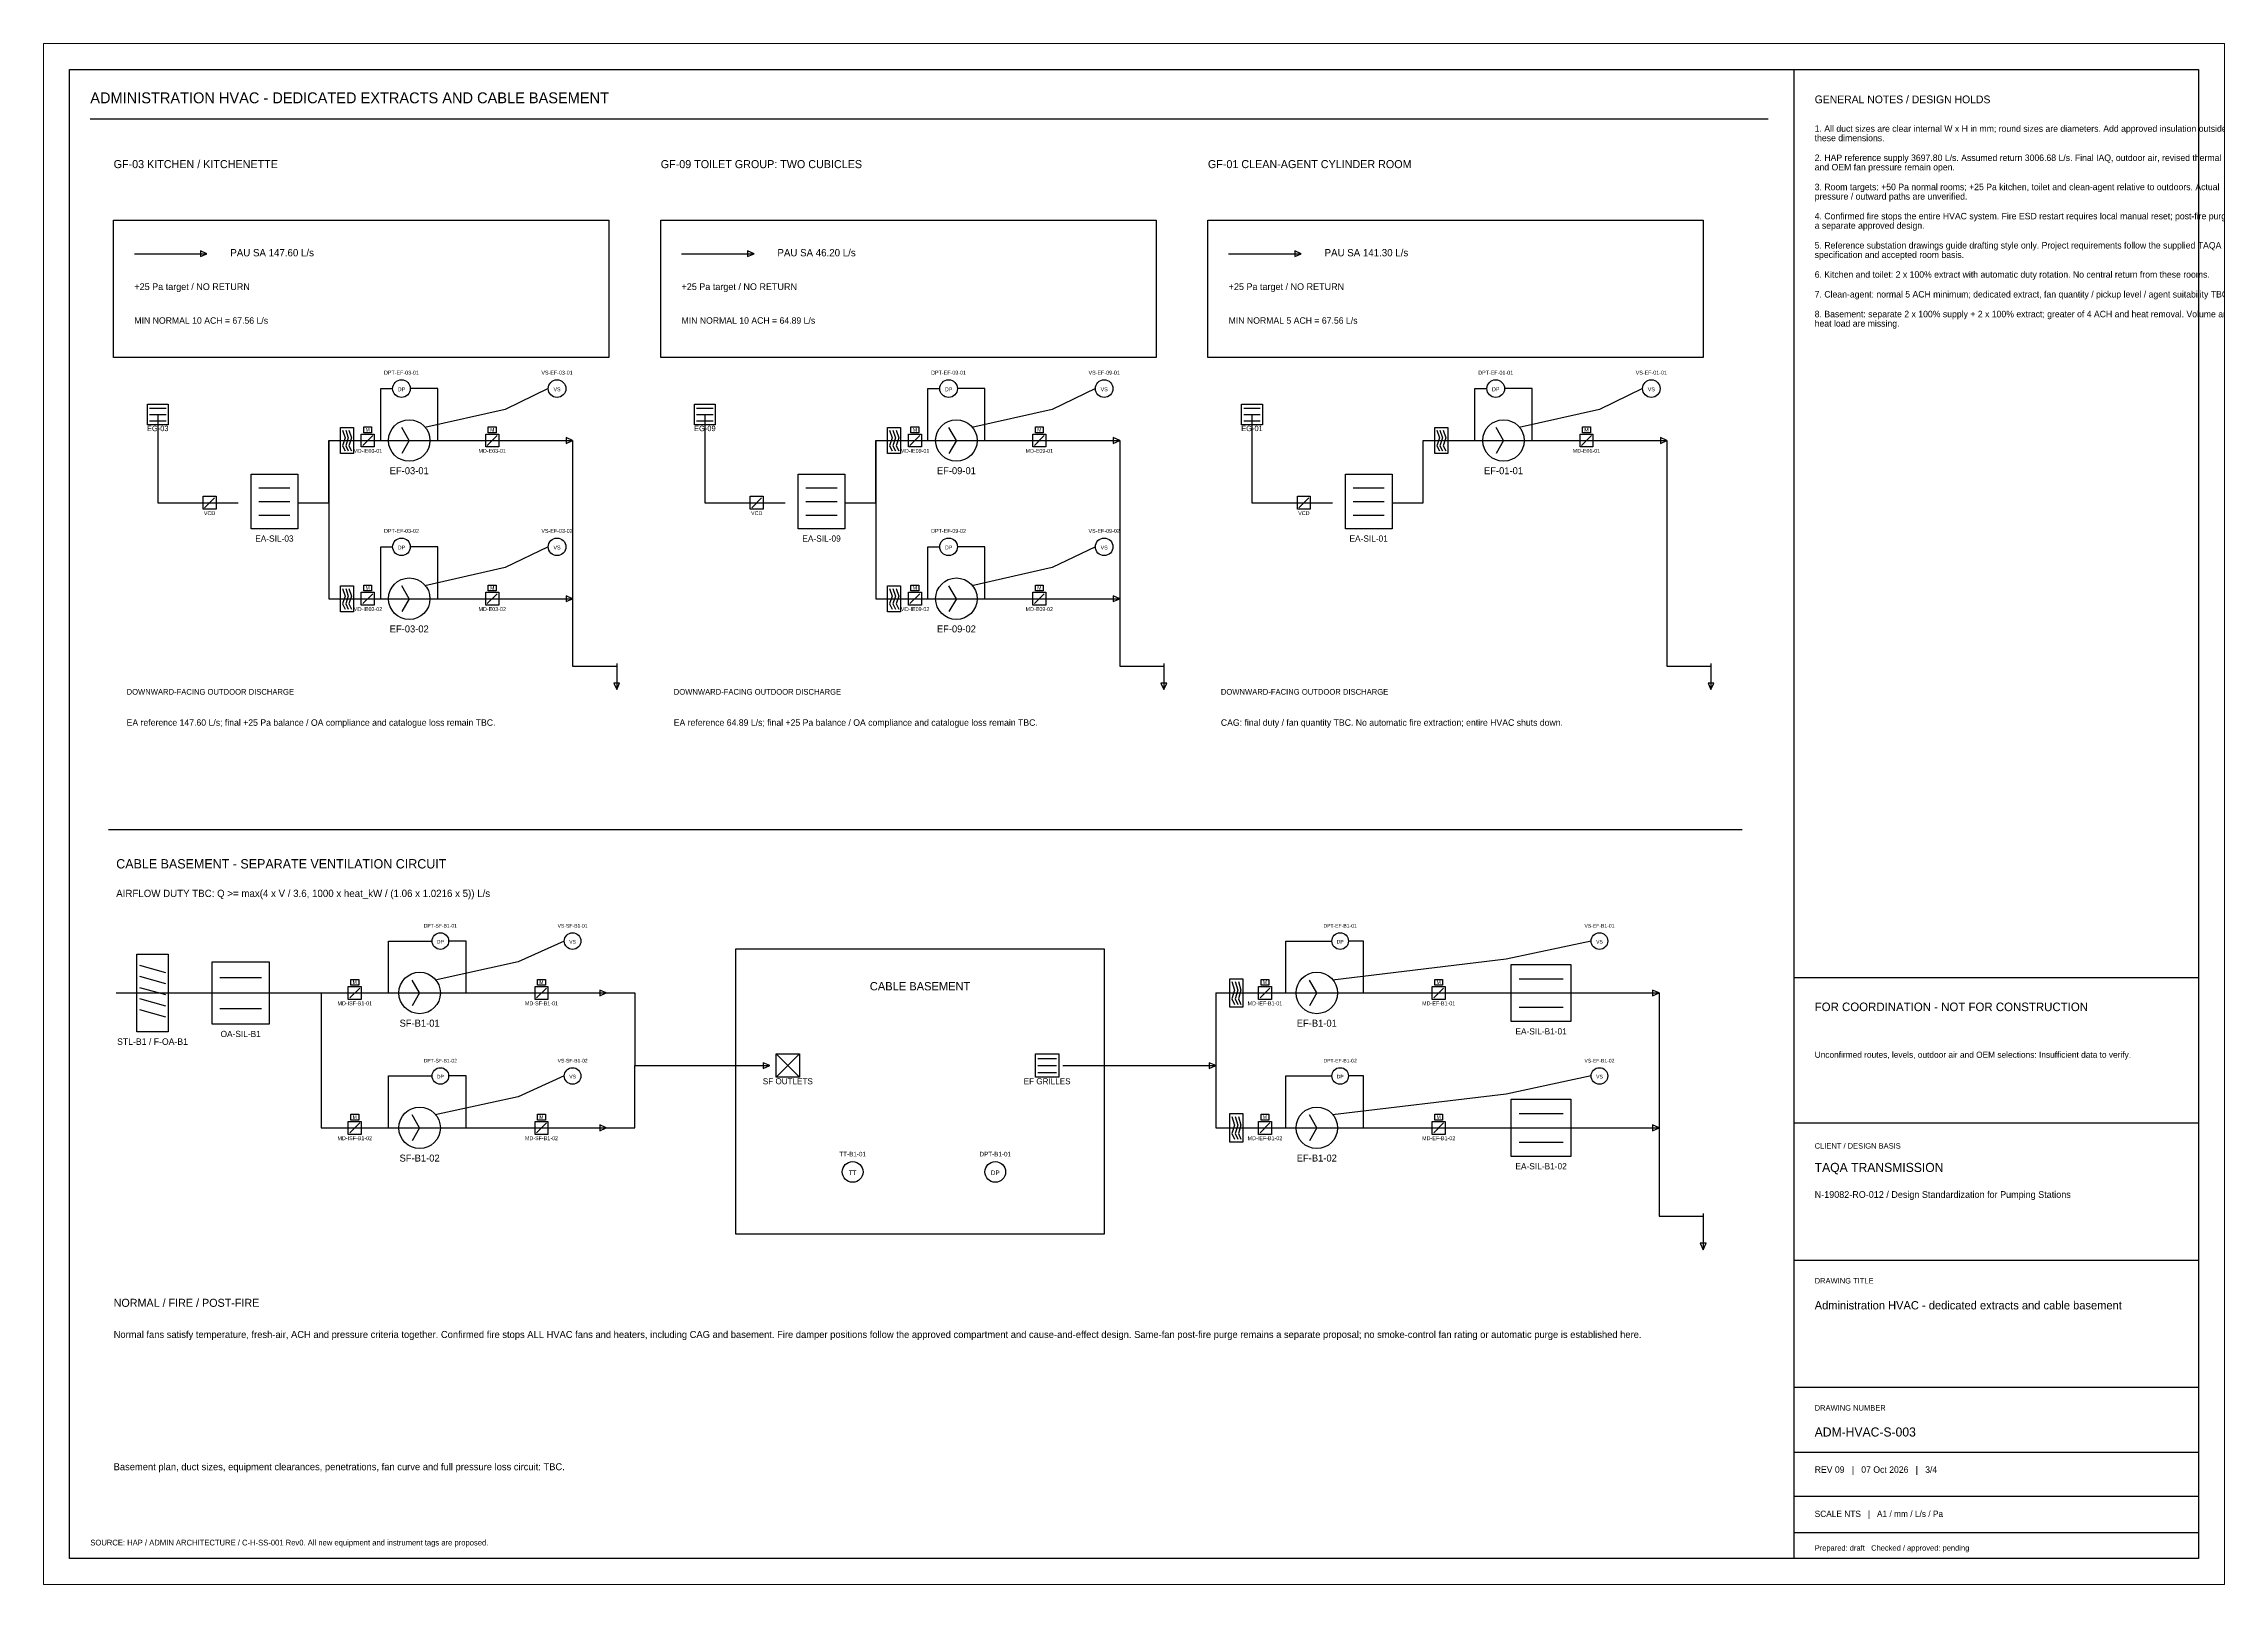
# Paper-space layout 'S03_A1' of a CAD drawing. Header units: millimetres. Extents: x 0 to 841, y 0 to 594.
# The model-space entities are those that its viewports show. They can reach past a viewport. Long polylines and large blocks are cut down to what shows.
import ezdxf
from ezdxf.enums import TextEntityAlignment as Align

# ---------------------------------------------------------------- set-up
doc = ezdxf.new("R2010")
doc.units = ezdxf.units.MM
for name, color, linetype, lineweight, true_color in [('M-DIM', 8, 'CONTINUOUS', 25, 0x5a5d63), ('M-EA', 30, 'CONTINUOUS', 25, 0xb14b15), ('M-INK', 7, 'CONTINUOUS', 25, 0x171c25), ('M-INST', 6, 'CONTINUOUS', 25, 0x764070), ('M-OA', 4, 'CONTINUOUS', 25, 0x597d96), ('M-PENDING', 1, 'CONTINUOUS', 25, 0xa23a34), ('M-SA', 5, 'CONTINUOUS', 25, 0x239321)]:
    doc.layers.add(name, color=color, linetype=linetype, lineweight=lineweight, true_color=true_color)
doc.layers.add('VIEWPORT', color=8, linetype='Continuous', plot=False)

msp = doc.modelspace()

# ---------------------------------------------------------------- linework, layer by layer
at = {"layer": 'M-DIM'}
msp.add_line((1825, 291), (2455, 291), dxfattribs=at)
for points in [[(1827, 526), (2018, 526), (2018, 473), (1827, 473)], [(2038, 526), (2229, 526), (2229, 473), (2038, 473)], [(2249, 526), (2440, 526), (2440, 473), (2249, 473)], [(2067, 245), (2209, 245), (2209, 135), (2067, 135)]]:
    msp.add_lwpolyline(points, close=True, dxfattribs=at)
at = {"layer": 'M-EA'}
for p, q in [((1840.8, 453.4), (1847.2, 453.4)), ((1840.8, 451), (1847.2, 451)), ((1840.8, 448.6), (1847.2, 448.6)), ((1844, 451), (1844, 417)), ((1941, 441), (1938.12, 445.99)), ((2051.8, 453.4), (2058.2, 453.4)), ((2051.8, 451), (2058.2, 451)), ((2051.8, 448.6), (2058.2, 448.6)), ((2055, 451), (2055, 417)), ((2152, 441), (2149.12, 445.99)), ((2262.8, 453.4), (2269.2, 453.4)), ((2262.8, 451), (2269.2, 451)), ((2262.8, 448.6), (2269.2, 448.6)), ((2266, 451), (2266, 417)), ((2363, 441), (2360.12, 445.99)), ((1910, 417), (1910, 441)), ((1910, 441), (1910, 380)), ((1910, 441), (2004, 441)), ((1915.25, 445), (1916.25, 442)), ((1916.25, 442), (1915.25, 439)), ((1915.25, 439), (1916.25, 437)), ((1916.5, 445), (1917.5, 442)), ((1917.5, 442), (1916.5, 439)), ((1916.5, 439), (1917.5, 437)), ((1917.75, 445), (1918.75, 442)), ((1918.75, 442), (1917.75, 439)), ((1917.75, 439), (1918.75, 437)), ((1923.1, 439.1), (1926.9, 442.9)), ((1941, 441), (1938.12, 436.01)), ((1941, 441), (1946.76, 441)), ((1971.1, 439.1), (1974.9, 442.9)), ((2004, 441), (2004, 354)), ((2121, 417), (2121, 441)), ((2121, 441), (2121, 380)), ((2121, 441), (2215, 441)), ((2126.25, 445), (2127.25, 442)), ((2127.25, 442), (2126.25, 439)), ((2126.25, 439), (2127.25, 437)), ((2127.5, 445), (2128.5, 442)), ((2128.5, 442), (2127.5, 439)), ((2127.5, 439), (2128.5, 437)), ((2128.75, 445), (2129.75, 442)), ((2129.75, 442), (2128.75, 439)), ((2128.75, 439), (2129.75, 437)), ((2134.1, 439.1), (2137.9, 442.9)), ((2152, 441), (2149.12, 436.01)), ((2152, 441), (2157.76, 441)), ((2182.1, 439.1), (2185.9, 442.9)), ((2215, 441), (2215, 354)), ((2332, 417), (2332, 441)), ((2332, 441), (2426, 441)), ((2337.25, 445), (2338.25, 442)), ((2338.25, 442), (2337.25, 439)), ((2337.25, 439), (2338.25, 437)), ((2338.5, 445), (2339.5, 442)), ((2339.5, 442), (2338.5, 439)), ((2338.5, 439), (2339.5, 437)), ((2339.75, 445), (2340.75, 442)), ((2340.75, 442), (2339.75, 439)), ((2339.75, 439), (2340.75, 437)), ((2363, 441), (2360.12, 436.01)), ((2363, 441), (2368.76, 441)), ((2393.1, 439.1), (2396.9, 442.9)), ((2426, 441), (2426, 354)), ((1883, 422.75), (1895, 422.75)), ((2094, 422.75), (2106, 422.75)), ((2305, 422.75), (2317, 422.75)), ((1844, 417), (1875, 417)), ((1862.1, 415.1), (1865.9, 418.9)), ((1883, 417.5), (1895, 417.5)), ((1883, 412.25), (1895, 412.25)), ((1898, 417), (1910, 417)), ((2055, 417), (2086, 417)), ((2073.1, 415.1), (2076.9, 418.9)), ((2094, 417.5), (2106, 417.5)), ((2094, 412.25), (2106, 412.25)), ((2109, 417), (2121, 417)), ((2266, 417), (2297, 417)), ((2284.1, 415.1), (2287.9, 418.9)), ((2305, 417.5), (2317, 417.5)), ((2305, 412.25), (2317, 412.25)), ((2320, 417), (2332, 417)), ((1910, 380), (2004, 380)), ((1915.25, 384), (1916.25, 381)), ((1916.25, 381), (1915.25, 378)), ((1916.5, 384), (1917.5, 381)), ((1917.5, 381), (1916.5, 378)), ((1917.75, 384), (1918.75, 381)), ((1918.75, 381), (1917.75, 378)), ((1923.1, 378.1), (1926.9, 381.9)), ((1941, 380), (1938.12, 384.99)), ((1941, 380), (1938.12, 375.01)), ((1941, 380), (1946.76, 380)), ((1971.1, 378.1), (1974.9, 381.9)), ((2121, 380), (2215, 380)), ((2126.25, 384), (2127.25, 381)), ((2127.25, 381), (2126.25, 378)), ((2127.5, 384), (2128.5, 381)), ((2128.5, 381), (2127.5, 378)), ((2128.75, 384), (2129.75, 381)), ((2129.75, 381), (2128.75, 378)), ((2134.1, 378.1), (2137.9, 381.9)), ((2152, 380), (2149.12, 384.99)), ((2152, 380), (2149.12, 375.01)), ((2152, 380), (2157.76, 380)), ((2182.1, 378.1), (2185.9, 381.9)), ((1915.25, 378), (1916.25, 376)), ((1916.5, 378), (1917.5, 376)), ((1917.75, 378), (1918.75, 376)), ((2126.25, 378), (2127.25, 376)), ((2127.5, 378), (2128.5, 376)), ((2128.75, 378), (2129.75, 376)), ((2004, 354), (2021, 354)), ((2021, 355), (2021, 345)), ((2021, 354), (2021, 345)), ((2215, 354), (2232, 354)), ((2232, 355), (2232, 345)), ((2232, 354), (2232, 345)), ((2426, 354), (2443, 354)), ((2443, 355), (2443, 345)), ((2443, 354), (2443, 345)), ((2252, 228), (2252, 176)), ((2252, 228), (2423, 228)), ((2258.25, 232.4), (2259.25, 229.1)), ((2259.25, 229.1), (2258.25, 225.8)), ((2259.5, 232.4), (2260.5, 229.1)), ((2260.5, 229.1), (2259.5, 225.8)), ((2260.75, 232.4), (2261.75, 229.1)), ((2261.75, 229.1), (2260.75, 225.8)), ((2269.1, 226.1), (2272.9, 229.9)), ((2291, 228), (2288.12, 232.99)), ((2291, 228), (2288.12, 223.01)), ((2291, 228), (2296.76, 228)), ((2336.1, 226.1), (2339.9, 229.9)), ((2369, 233.5), (2386, 233.5)), ((2369, 228), (2386, 228)), ((2423, 228), (2423, 142)), ((2258.25, 225.8), (2259.25, 223.6)), ((2259.5, 225.8), (2260.5, 223.6)), ((2260.75, 225.8), (2261.75, 223.6)), ((2369, 222.5), (2386, 222.5)), ((2183.4, 202.7), (2190.6, 202.7)), ((2183.4, 200), (2190.6, 200)), ((2183.4, 197.3), (2190.6, 197.3)), ((2193, 200), (2252, 200)), ((2258.25, 180.4), (2259.25, 177.1)), ((2259.25, 177.1), (2258.25, 173.8)), ((2259.5, 180.4), (2260.5, 177.1)), ((2260.5, 177.1), (2259.5, 173.8)), ((2260.75, 180.4), (2261.75, 177.1)), ((2261.75, 177.1), (2260.75, 173.8)), ((2269.1, 174.1), (2272.9, 177.9)), ((2291, 176), (2288.12, 180.99)), ((2336.1, 174.1), (2339.9, 177.9)), ((2369, 181.5), (2386, 181.5)), ((2252, 176), (2423, 176)), ((2258.25, 173.8), (2259.25, 171.6)), ((2259.5, 173.8), (2260.5, 171.6)), ((2260.75, 173.8), (2261.75, 171.6)), ((2291, 176), (2288.12, 171.01)), ((2291, 176), (2296.76, 176)), ((2369, 176), (2386, 176)), ((2369, 170.5), (2386, 170.5)), ((2440, 143), (2440, 129)), ((2423, 142), (2440, 142)), ((2440, 142), (2440, 129))]:
    msp.add_line(p, q, dxfattribs=at)
for points in [[(1840, 455), (1848, 455), (1848, 447), (1840, 447)], [(2051, 455), (2059, 455), (2059, 447), (2051, 447)], [(2262, 455), (2270, 455), (2270, 447), (2262, 447)], [(1914.5, 446), (1919.5, 446), (1919.5, 436), (1914.5, 436)], [(1923.5, 446.25), (1926.5, 446.25), (1926.5, 444), (1923.5, 444)], [(1971.5, 446.25), (1974.5, 446.25), (1974.5, 444), (1971.5, 444)], [(2125.5, 446), (2130.5, 446), (2130.5, 436), (2125.5, 436)], [(2134.5, 446.25), (2137.5, 446.25), (2137.5, 444), (2134.5, 444)], [(2182.5, 446.25), (2185.5, 446.25), (2185.5, 444), (2182.5, 444)], [(2336.5, 446), (2341.5, 446), (2341.5, 436), (2336.5, 436)], [(2393.5, 446.25), (2396.5, 446.25), (2396.5, 444), (2393.5, 444)], [(1922.5, 443.5), (1927.5, 443.5), (1927.5, 438.5), (1922.5, 438.5)], [(1970.5, 443.5), (1975.5, 443.5), (1975.5, 438.5), (1970.5, 438.5)], [(2004, 441), (2001.5, 442.12), (2001.5, 439.88)], [(2133.5, 443.5), (2138.5, 443.5), (2138.5, 438.5), (2133.5, 438.5)], [(2181.5, 443.5), (2186.5, 443.5), (2186.5, 438.5), (2181.5, 438.5)], [(2215, 441), (2212.5, 442.12), (2212.5, 439.88)], [(2392.5, 443.5), (2397.5, 443.5), (2397.5, 438.5), (2392.5, 438.5)], [(2426, 441), (2423.5, 442.12), (2423.5, 439.88)], [(1880, 428), (1898, 428), (1898, 407), (1880, 407)], [(2091, 428), (2109, 428), (2109, 407), (2091, 407)], [(2302, 428), (2320, 428), (2320, 407), (2302, 407)], [(1861.5, 419.5), (1866.5, 419.5), (1866.5, 414.5), (1861.5, 414.5)], [(2072.5, 419.5), (2077.5, 419.5), (2077.5, 414.5), (2072.5, 414.5)], [(2283.5, 419.5), (2288.5, 419.5), (2288.5, 414.5), (2283.5, 414.5)], [(1914.5, 385), (1919.5, 385), (1919.5, 375), (1914.5, 375)], [(1922.5, 382.5), (1927.5, 382.5), (1927.5, 377.5), (1922.5, 377.5)], [(1923.5, 385.25), (1926.5, 385.25), (1926.5, 383), (1923.5, 383)], [(1970.5, 382.5), (1975.5, 382.5), (1975.5, 377.5), (1970.5, 377.5)], [(1971.5, 385.25), (1974.5, 385.25), (1974.5, 383), (1971.5, 383)], [(2004, 380), (2001.5, 381.12), (2001.5, 378.88)], [(2125.5, 385), (2130.5, 385), (2130.5, 375), (2125.5, 375)], [(2133.5, 382.5), (2138.5, 382.5), (2138.5, 377.5), (2133.5, 377.5)], [(2134.5, 385.25), (2137.5, 385.25), (2137.5, 383), (2134.5, 383)], [(2181.5, 382.5), (2186.5, 382.5), (2186.5, 377.5), (2181.5, 377.5)], [(2182.5, 385.25), (2185.5, 385.25), (2185.5, 383), (2182.5, 383)], [(2215, 380), (2212.5, 381.12), (2212.5, 378.88)], [(2021, 345), (2022.12, 347.5), (2019.88, 347.5)], [(2232, 345), (2233.12, 347.5), (2230.88, 347.5)], [(2443, 345), (2444.12, 347.5), (2441.88, 347.5)], [(2366, 239), (2389, 239), (2389, 217), (2366, 217)], [(2257.5, 233.5), (2262.5, 233.5), (2262.5, 222.5), (2257.5, 222.5)], [(2268.5, 230.5), (2273.5, 230.5), (2273.5, 225.5), (2268.5, 225.5)], [(2269.5, 233.25), (2272.5, 233.25), (2272.5, 231), (2269.5, 231)], [(2335.5, 230.5), (2340.5, 230.5), (2340.5, 225.5), (2335.5, 225.5)], [(2336.5, 233.25), (2339.5, 233.25), (2339.5, 231), (2336.5, 231)], [(2423, 228), (2420.5, 229.12), (2420.5, 226.88)], [(2182.5, 204.5), (2191.5, 204.5), (2191.5, 195.5), (2182.5, 195.5)], [(2252, 200), (2249.5, 201.12), (2249.5, 198.88)], [(2366, 187), (2389, 187), (2389, 165), (2366, 165)], [(2257.5, 181.5), (2262.5, 181.5), (2262.5, 170.5), (2257.5, 170.5)], [(2268.5, 178.5), (2273.5, 178.5), (2273.5, 173.5), (2268.5, 173.5)], [(2269.5, 181.25), (2272.5, 181.25), (2272.5, 179), (2269.5, 179)], [(2335.5, 178.5), (2340.5, 178.5), (2340.5, 173.5), (2335.5, 173.5)], [(2336.5, 181.25), (2339.5, 181.25), (2339.5, 179), (2336.5, 179)], [(2423, 176), (2420.5, 177.12), (2420.5, 174.88)], [(2440, 129), (2441.12, 131.5), (2438.88, 131.5)]]:
    msp.add_lwpolyline(points, close=True, dxfattribs=at)
for centre in [(1941, 441), (2152, 441), (2363, 441), (1941, 380), (2152, 380), (2291, 228), (2291, 176)]:
    msp.add_circle(centre, 8, dxfattribs=at)
at = {"layer": 'M-INK'}
for p, q in [((2475, 584), (2475, 10)), ((1818, 565), (2465, 565)), ((2475, 234), (2631, 234)), ((2475, 178), (2631, 178)), ((2475, 125), (2631, 125)), ((2475, 76), (2631, 76)), ((2475, 51), (2631, 51)), ((2475, 34), (2631, 34)), ((2475, 20), (2631, 20))]:
    msp.add_line(p, q, dxfattribs=at)
msp.add_lwpolyline([(1810, 584), (2631, 584), (2631, 10), (1810, 10)], close=True, dxfattribs=at)
at = {"layer": 'M-INST'}
for p, q in [((1930, 441), (1930, 461)), ((1930, 461), (1934.6, 461)), ((1952, 461), (1941.4, 461)), ((1952, 441), (1952, 461)), ((1994.6, 461), (1978, 453)), ((2141, 441), (2141, 461)), ((2141, 461), (2145.6, 461)), ((2163, 461), (2152.4, 461)), ((2163, 441), (2163, 461)), ((2205.6, 461), (2189, 453)), ((2352, 441), (2352, 461)), ((2352, 461), (2356.6, 461)), ((2374, 461), (2363.4, 461)), ((2374, 441), (2374, 461)), ((2416.6, 461), (2400, 453)), ((1978, 453), (1947, 446)), ((2189, 453), (2158, 446)), ((2400, 453), (2369, 446)), ((1930, 380), (1930, 400)), ((1930, 400), (1934.6, 400)), ((1952, 400), (1941.4, 400)), ((1952, 380), (1952, 400)), ((1994.6, 400), (1978, 392)), ((2141, 380), (2141, 400)), ((2141, 400), (2145.6, 400)), ((2163, 400), (2152.4, 400)), ((2163, 380), (2163, 400)), ((2205.6, 400), (2189, 392)), ((1978, 392), (1947, 385)), ((2189, 392), (2158, 385)), ((1933, 228), (1933, 248)), ((1933, 248), (1949.8, 248)), ((1963, 248), (1956.2, 248)), ((1963, 228), (1963, 248)), ((2000.8, 248), (1983, 240)), ((2279, 228), (2279, 248)), ((2279, 248), (2296.8, 248)), ((2309, 248), (2303.2, 248)), ((2309, 228), (2309, 248)), ((2396.8, 248), (2364, 241)), ((1983, 240), (1951, 233)), ((2364, 241), (2297, 233)), ((1933, 176), (1933, 196)), ((1933, 196), (1949.8, 196)), ((1963, 196), (1956.2, 196)), ((1963, 176), (1963, 196)), ((2000.8, 196), (1983, 188)), ((2279, 176), (2279, 196)), ((2279, 196), (2296.8, 196)), ((2309, 196), (2303.2, 196)), ((2309, 176), (2309, 196)), ((2396.8, 196), (2364, 189)), ((1983, 188), (1951, 181)), ((2364, 189), (2297, 181))]:
    msp.add_line(p, q, dxfattribs=at)
for centre, radius in [((1938, 461), 3.4), ((1998, 461), 3.4), ((2149, 461), 3.4), ((2209, 461), 3.4), ((2360, 461), 3.4), ((2420, 461), 3.4), ((1938, 400), 3.4), ((1998, 400), 3.4), ((2149, 400), 3.4), ((2209, 400), 3.4), ((1953, 248), 3.2), ((2004, 248), 3.2), ((2300, 248), 3.2), ((2400, 248), 3.2), ((1953, 196), 3.2), ((2004, 196), 3.2), ((2300, 196), 3.2), ((2400, 196), 3.2), ((2112, 159), 4), ((2167, 159), 4)]:
    msp.add_circle(centre, radius, dxfattribs=at)
at = {"layer": 'M-OA'}
for p, q in [((1837, 238.71), (1847, 235.93)), ((1828, 228), (1907, 228)), ((1837, 234.43), (1847, 231.64)), ((1837, 230.14), (1847, 227.36)), ((1868, 234), (1884, 234)), ((1868, 228), (1884, 228)), ((1907, 228), (1907, 176)), ((1837, 225.86), (1847, 223.07)), ((1837, 221.57), (1847, 218.79)), ((1868, 222), (1884, 222))]:
    msp.add_line(p, q, dxfattribs=at)
for points in [[(1836, 243), (1848, 243), (1848, 213), (1836, 213)], [(1865, 240), (1887, 240), (1887, 216), (1865, 216)]]:
    msp.add_lwpolyline(points, close=True, dxfattribs=at)
at = {"layer": 'M-SA'}
for p, q in [((1835, 513), (1863, 513)), ((2046, 513), (2074, 513)), ((2257, 513), (2285, 513)), ((1907, 228), (2017, 228)), ((1918.1, 226.1), (1921.9, 229.9)), ((1945, 228), (1942.12, 232.99)), ((1945, 228), (1942.12, 223.01)), ((1945, 228), (1950.76, 228)), ((1990.1, 226.1), (1993.9, 229.9)), ((2017, 228), (2028, 228)), ((2028, 228), (2028, 200)), ((2082.5, 204.5), (2091.5, 195.5)), ((2082.5, 195.5), (2091.5, 204.5)), ((2028, 176), (2028, 200)), ((2028, 200), (2080, 200)), ((1918.1, 174.1), (1921.9, 177.9)), ((1945, 176), (1942.12, 180.99)), ((1990.1, 174.1), (1993.9, 177.9)), ((1907, 176), (2017, 176)), ((1945, 176), (1942.12, 171.01)), ((1945, 176), (1950.76, 176)), ((2017, 176), (2028, 176))]:
    msp.add_line(p, q, dxfattribs=at)
for points in [[(1863, 513), (1860.5, 514.12), (1860.5, 511.88)], [(2074, 513), (2071.5, 514.12), (2071.5, 511.88)], [(2285, 513), (2282.5, 514.12), (2282.5, 511.88)], [(1917.5, 230.5), (1922.5, 230.5), (1922.5, 225.5), (1917.5, 225.5)], [(1918.5, 233.25), (1921.5, 233.25), (1921.5, 231), (1918.5, 231)], [(1989.5, 230.5), (1994.5, 230.5), (1994.5, 225.5), (1989.5, 225.5)], [(1990.5, 233.25), (1993.5, 233.25), (1993.5, 231), (1990.5, 231)], [(2017, 228), (2014.5, 229.12), (2014.5, 226.88)], [(2082.5, 204.5), (2091.5, 204.5), (2091.5, 195.5), (2082.5, 195.5)], [(2080, 200), (2077.5, 201.12), (2077.5, 198.88)], [(1917.5, 178.5), (1922.5, 178.5), (1922.5, 173.5), (1917.5, 173.5)], [(1918.5, 181.25), (1921.5, 181.25), (1921.5, 179), (1918.5, 179)], [(1989.5, 178.5), (1994.5, 178.5), (1994.5, 173.5), (1989.5, 173.5)], [(1990.5, 181.25), (1993.5, 181.25), (1993.5, 179), (1990.5, 179)], [(2017, 176), (2014.5, 177.12), (2014.5, 174.88)]]:
    msp.add_lwpolyline(points, close=True, dxfattribs=at)
for centre in [(1945, 228), (1945, 176)]:
    msp.add_circle(centre, 8, dxfattribs=at)

# ---------------------------------------------------------------- texts
at = {"layer": 'M-DIM'}
for s, height, p in [('CLIENT / DESIGN BASIS', 2.1, (2483, 168)), ('DRAWING TITLE', 2.1, (2483, 116)), ('DRAWING NUMBER', 2.1, (2483, 67)), ('SOURCE: HAP / ADMIN ARCHITECTURE / C-H-SS-001 Rev0. All new equipment and instrument tags are proposed.', 2.2, (1818, 15)), ('Prepared: draft   Checked / approved: pending', 2.1, (2483, 13))]:
    msp.add_text(s, height=height, dxfattribs=at).set_placement(p)
at = {"layer": 'M-EA'}
for s, height, p in [('MIN NORMAL 10 ACH = 67.56 L/s', 2.5, (1835, 486)), ('MIN NORMAL 10 ACH = 64.89 L/s', 2.5, (2046, 486)), ('MIN NORMAL 5 ACH = 67.56 L/s', 2.5, (2257, 486)), ('DOWNWARD-FACING OUTDOOR DISCHARGE', 2.2, (1832, 343)), ('DOWNWARD-FACING OUTDOOR DISCHARGE', 2.2, (2043, 343)), ('DOWNWARD-FACING OUTDOOR DISCHARGE', 2.2, (2254, 343))]:
    msp.add_text(s, height=height, dxfattribs=at).set_placement(p)
for s, height, p in [('EG-03', 2.08, (1844, 444.6)), ('M', 1.4, (1925, 444.45)), ('M', 1.4, (1973, 444.45)), ('EG-09', 2.08, (2055, 444.6)), ('M', 1.4, (2136, 444.45)), ('M', 1.4, (2184, 444.45)), ('EG-01', 2.08, (2266, 444.6)), ('M', 1.4, (2395, 444.45)), ('MD-IE03-01', 1.5, (1925, 436.25)), ('MD-E03-01', 1.5, (1973, 436.25)), ('MD-IE09-01', 1.5, (2136, 436.25)), ('MD-E09-01', 1.5, (2184, 436.25)), ('MD-E01-01', 1.5, (2395, 436.25)), ('EF-03-01', 2.7, (1941, 428)), ('EF-09-01', 2.7, (2152, 428)), ('EF-01-01', 2.7, (2363, 428)), ('VCD', 1.5, (1864, 412.25)), ('VCD', 1.5, (2075, 412.25)), ('VCD', 1.5, (2286, 412.25)), ('EA-SIL-03', 2.4, (1889, 402)), ('EA-SIL-09', 2.4, (2100, 402)), ('EA-SIL-01', 2.4, (2311, 402)), ('M', 1.4, (1925, 383.45)), ('M', 1.4, (1973, 383.45)), ('M', 1.4, (2136, 383.45)), ('M', 1.4, (2184, 383.45)), ('MD-IE03-02', 1.5, (1925, 375.25)), ('MD-E03-02', 1.5, (1973, 375.25)), ('MD-IE09-02', 1.5, (2136, 375.25)), ('MD-E09-02', 1.5, (2184, 375.25)), ('EF-03-02', 2.7, (1941, 367)), ('EF-09-02', 2.7, (2152, 367)), ('M', 1.4, (2271, 231.45)), ('M', 1.4, (2338, 231.45)), ('MD-IEF-B1-01', 1.5, (2271, 223.25)), ('MD-EF-B1-01', 1.5, (2338, 223.25)), ('EF-B1-01', 2.7, (2291, 215)), ('EA-SIL-B1-01', 2.4, (2377.5, 212)), ('EF GRILLES', 2.34, (2187, 192.8)), ('M', 1.4, (2271, 179.45)), ('M', 1.4, (2338, 179.45)), ('MD-IEF-B1-02', 1.5, (2271, 171.25)), ('MD-EF-B1-02', 1.5, (2338, 171.25)), ('EF-B1-02', 2.7, (2291, 163)), ('EA-SIL-B1-02', 2.4, (2377.5, 160))]:
    msp.add_text(s, height=height, dxfattribs=at).set_placement(p, align=Align.CENTER)
at = {"layer": 'M-INK'}
for s, height, p in [('ADMINISTRATION HVAC - DEDICATED EXTRACTS AND CABLE BASEMENT', 4.2, (1818, 571)), ('GENERAL NOTES / DESIGN HOLDS', 3, (2483, 571)), ('these dimensions.', 2.5, (2483, 556.38)), ('1. All duct sizes are clear internal W x H in mm; round sizes are diameters. Add approved insulation outside', 2.5, (2483, 560)), ('GF-03 KITCHEN / KITCHENETTE', 3.1, (1827, 546)), ('GF-09 TOILET GROUP: TWO CUBICLES', 3.1, (2038, 546)), ('GF-01 CLEAN-AGENT CYLINDER ROOM', 3.1, (2249, 546)), ('and OEM fan pressure remain open.', 2.5, (2483, 545.12)), ('2. HAP reference supply 3697.80 L/s. Assumed return 3006.68 L/s. Final IAQ, outdoor air, revised thermal loads', 2.5, (2483, 548.75)), ('3. Room targets: +50 Pa normal rooms; +25 Pa kitchen, toilet and clean-agent relative to outdoors. Actual', 2.5, (2483, 537.5)), ('pressure / outward paths are unverified.', 2.5, (2483, 533.88)), ('4. Confirmed fire stops the entire HVAC system. Fire ESD restart requires local manual reset; post-fire purge is', 2.5, (2483, 526.25)), ('a separate approved design.', 2.5, (2483, 522.62)), ('specification and accepted room basis.', 2.5, (2483, 511.38)), ('5. Reference substation drawings guide drafting style only. Project requirements follow the supplied TAQA', 2.5, (2483, 515)), ('6. Kitchen and toilet: 2 x 100% extract with automatic duty rotation. No central return from these rooms.', 2.5, (2483, 503.75)), ('7. Clean-agent: normal 5 ACH minimum; dedicated extract, fan quantity / pickup level / agent suitability TBC.', 2.5, (2483, 496.12)), ('8. Basement: separate 2 x 100% supply + 2 x 100% extract; greater of 4 ACH and heat removal. Volume and', 2.5, (2483, 488.5)), ('heat load are missing.', 2.5, (2483, 484.88)), ('CABLE BASEMENT - SEPARATE VENTILATION CIRCUIT', 3.6, (1828, 276)), ('TAQA TRANSMISSION', 3.5, (2483, 159)), ('N-19082-RO-012 / Design Standardization for Pumping Stations', 2.6, (2483, 149)), ('NORMAL / FIRE / POST-FIRE', 3.1, (1827, 107)), ('Administration HVAC - dedicated extracts and cable basement', 3.2, (2483, 106)), ('Normal fans satisfy temperature, fresh-air, ACH and pressure criteria together. Confirmed fire stops ALL HVAC fans and heaters, including CAG and basement. Fire damper positions follow the approved compartment and cause-and-effect design. Same-fan post-fire purge remains a separate proposal; no smoke-control fan rating or automatic purge is established here.', 2.7, (1827, 95)), ('ADM-HVAC-S-003', 3.5, (2483, 57)), ('REV 09   |   07 Oct 2026   |   3/4', 2.5, (2483, 43)), ('SCALE NTS   |   A1 / mm / L/s / Pa', 2.4, (2483, 26))]:
    msp.add_text(s, height=height, dxfattribs=at).set_placement(p)
msp.add_text('CABLE BASEMENT', height=3.2, dxfattribs=at).set_placement((2138, 229), align=Align.CENTER)
at = {"layer": 'M-INST'}
for p in [(1835, 499), (2046, 499), (2257, 499)]:
    msp.add_text('+25 Pa target / NO RETURN', height=2.6, dxfattribs=at).set_placement(p)
for s, height, p in [('DPT-EF-03-01', 1.496, (1938, 466.4)), ('VS-EF-03-01', 1.496, (1998, 466.4)), ('DPT-EF-09-01', 1.496, (2149, 466.4)), ('VS-EF-09-01', 1.496, (2209, 466.4)), ('DPT-EF-01-01', 1.496, (2360, 466.4)), ('VS-EF-01-01', 1.496, (2420, 466.4)), ('DP', 1.496, (1938, 459.98)), ('VS', 1.496, (1998, 459.98)), ('DP', 1.496, (2149, 459.98)), ('VS', 1.496, (2209, 459.98)), ('DP', 1.496, (2360, 459.98)), ('VS', 1.496, (2420, 459.98)), ('DPT-EF-03-02', 1.496, (1938, 405.4)), ('VS-EF-03-02', 1.496, (1998, 405.4)), ('DPT-EF-09-02', 1.496, (2149, 405.4)), ('VS-EF-09-02', 1.496, (2209, 405.4)), ('DP', 1.496, (1938, 398.98)), ('VS', 1.496, (1998, 398.98)), ('DP', 1.496, (2149, 398.98)), ('VS', 1.496, (2209, 398.98)), ('DPT-SF-B1-01', 1.408, (1953, 253.2)), ('VS-SF-B1-01', 1.408, (2004, 253.2)), ('DPT-EF-B1-01', 1.408, (2300, 253.2)), ('VS-EF-B1-01', 1.408, (2400, 253.2)), ('DP', 1.408, (1953, 247.04)), ('VS', 1.408, (2004, 247.04)), ('DP', 1.408, (2300, 247.04)), ('VS', 1.408, (2400, 247.04)), ('DPT-SF-B1-02', 1.408, (1953, 201.2)), ('VS-SF-B1-02', 1.408, (2004, 201.2)), ('DPT-EF-B1-02', 1.408, (2300, 201.2)), ('VS-EF-B1-02', 1.408, (2400, 201.2)), ('DP', 1.408, (1953, 195.04)), ('VS', 1.408, (2004, 195.04)), ('DP', 1.408, (2300, 195.04)), ('VS', 1.408, (2400, 195.04)), ('TT-B1-01', 1.76, (2112, 165)), ('DPT-B1-01', 1.76, (2167, 165)), ('TT', 1.76, (2112, 157.8)), ('DP', 1.76, (2167, 157.8))]:
    msp.add_text(s, height=height, dxfattribs=at).set_placement(p, align=Align.CENTER)
at = {"layer": 'M-OA'}
for s, height, p in [('STL-B1 / F-OA-B1', 2.5, (1842, 208)), ('OA-SIL-B1', 2.4, (1876, 211))]:
    msp.add_text(s, height=height, dxfattribs=at).set_placement(p, align=Align.CENTER)
at = {"layer": 'M-PENDING'}
for s, height, p in [('EA reference 147.60 L/s; final +25 Pa balance / OA compliance and catalogue loss remain TBC.', 2.5, (1832, 331)), ('EA reference 64.89 L/s; final +25 Pa balance / OA compliance and catalogue loss remain TBC.', 2.5, (2043, 331)), ('CAG: final duty / fan quantity TBC. No automatic fire extraction; entire HVAC shuts down.', 2.5, (2254, 331)), ('AIRFLOW DUTY TBC: Q >= max(4 x V / 3.6, 1000 x heat_kW / (1.06 x 1.0216 x 5)) L/s', 2.8, (1828, 265)), ('FOR COORDINATION - NOT FOR CONSTRUCTION', 3.3, (2483, 221)), ('Unconfirmed routes, levels, outdoor air and OEM selections: Insufficient data to verify.', 2.4, (2483, 203)), ('Basement plan, duct sizes, equipment clearances, penetrations, fan curve and full pressure loss circuit: TBC.', 2.7, (1827, 44))]:
    msp.add_text(s, height=height, dxfattribs=at).set_placement(p)
at = {"layer": 'M-SA'}
for s, p in [('PAU SA 147.60 L/s', (1872, 512)), ('PAU SA 46.20 L/s', (2083, 512)), ('PAU SA 141.30 L/s', (2294, 512))]:
    msp.add_text(s, height=2.8, dxfattribs=at).set_placement(p)
for s, height, p in [('M', 1.4, (1920, 231.45)), ('M', 1.4, (1992, 231.45)), ('MD-ISF-B1-01', 1.5, (1920, 223.25)), ('MD-SF-B1-01', 1.5, (1992, 223.25)), ('SF-B1-01', 2.7, (1945, 215)), ('SF OUTLETS', 2.34, (2087, 192.8)), ('M', 1.4, (1920, 179.45)), ('M', 1.4, (1992, 179.45)), ('MD-ISF-B1-02', 1.5, (1920, 171.25)), ('MD-SF-B1-02', 1.5, (1992, 171.25)), ('SF-B1-02', 2.7, (1945, 163))]:
    msp.add_text(s, height=height, dxfattribs=at).set_placement(p, align=Align.CENTER)

psp = doc.layouts.new('S03_A1')

# ---------------------------------------------------------------- viewports
at = {"layer": 'VIEWPORT'}
psp.add_viewport(center=(420.5, 297), size=(841, 594), view_center_point=(2220.5, 297), view_height=594, dxfattribs=at)

doc.saveas('drawing.dxf')
